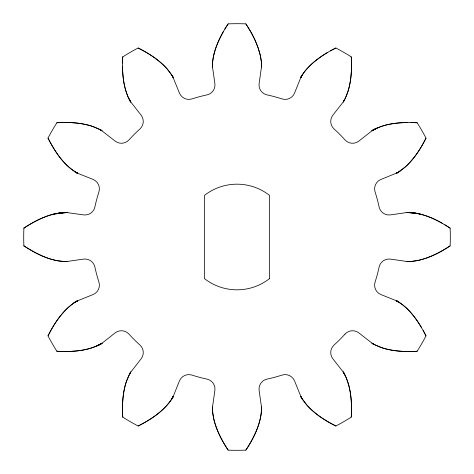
<?xml version="1.0" encoding="UTF-8"?>
<svg xmlns="http://www.w3.org/2000/svg" width="474" height="474" viewBox="0 0 474 474"><rect width="100%" height="100%" fill="white"/><g stroke="black" fill="none" stroke-linecap="round" stroke-linejoin="round"><path stroke-width="0.71" d="M223.248 31.758C217.382 42.524 212.198 54.451 212.512 66.941L214.882 83.531A10.155 10.155 0 0 1 206.931 94.907A145.245 145.245 0 0 0 191.994 98.9A10.155 10.155 0 0 1 179.421 93.034L172.607 76.267L166.984 68.736A65.922 65.922 0 0 0 163.601 65.258C156.136 58.148 147.343 52.537 138.112 47.992A213.306 213.306 0 0 0 122.772 56.868M122.772 417.132A213.306 213.306 0 0 0 138.13 426.002C149.861 420.142 161.178 412.676 169.443 402.337A45.208 45.208 0 0 0 171.025 400.186L173.182 396.519L179.421 380.966A10.155 10.155 0 0 1 191.994 375.094A145.245 145.245 0 0 0 206.925 379.099A10.155 10.155 0 0 1 214.882 390.469L212.512 407.059C212.334 422.695 219.812 437.312 228.136 450.128A213.306 213.306 0 0 0 245.876 450.122C254.188 437.306 261.666 422.69 261.488 407.059L259.118 390.469A10.155 10.155 0 0 1 267.069 379.093A145.245 145.245 0 0 0 282 375.094A10.155 10.155 0 0 1 294.579 380.966L301.393 397.733L307.016 405.264A65.104 65.104 0 0 0 309.563 407.93C317.195 415.431 326.313 421.291 335.888 426.007A213.306 213.306 0 0 0 351.246 417.132C352.069 404.032 351.204 390.517 346.405 378.175A45.208 45.208 0 0 0 345.333 375.728L343.241 372.031L332.89 358.848A10.155 10.155 0 0 1 334.087 345.019A145.245 145.245 0 0 0 345.019 334.093M212.435 409.743L212.512 407.059L212.494 411.355L213.507 417.73A65.122 65.122 0 0 0 214.378 421.315C217.234 431.624 222.205 441.258 228.136 450.128M410.934 122.482L417.144 122.76C401.976 122.085 385.403 122.689 372.031 130.759L358.848 141.11A10.155 10.155 0 0 1 345.019 139.913A145.245 145.245 0 0 0 334.087 128.975A10.155 10.155 0 0 1 332.89 115.152L343.241 101.969C351.204 88.514 352.04 72.113 351.24 56.856A213.306 213.306 0 0 0 335.894 47.998C324.145 53.84 312.828 61.324 304.557 71.663A45.226 45.226 0 0 0 302.975 73.814L300.818 77.481L294.579 93.034A10.155 10.155 0 0 1 282.006 98.906A145.245 145.245 0 0 0 267.069 94.901A10.155 10.155 0 0 1 259.118 83.531L261.488 66.941L261.358 61.555L260.457 56.11L258.146 47.927L254.87 39.792L250.752 31.758L245.864 23.872A213.306 213.306 0 0 0 228.148 23.878L224.794 29.11M122.482 63.066L122.76 56.856C121.966 69.951 122.766 83.495 127.595 95.825A45.202 45.202 0 0 0 128.667 98.272L130.759 101.969L141.11 115.152A10.155 10.155 0 0 1 139.913 128.981A145.245 145.245 0 0 0 128.969 139.907A10.155 10.155 0 0 1 115.152 141.11L100.867 129.995L92.229 126.285A65.898 65.898 0 0 0 87.566 124.964C77.54 122.541 67.118 122.079 56.856 122.76C72.113 121.96 88.514 122.796 101.969 130.759L99.682 129.355M212.5 63.267L212.512 66.941L212.542 62.692A45.214 45.214 0 0 1 212.838 60.032C214.823 46.944 220.902 34.815 228.136 23.872M261.5 410.733L261.488 407.059L261.458 411.308A45.208 45.208 0 0 1 261.162 413.968C259.177 427.056 253.098 439.185 245.864 450.128M212.399 409.844L212.512 407.059M261.601 64.156L261.488 66.941L261.506 62.645L260.493 56.27A65.128 65.128 0 0 0 259.622 52.685C256.766 42.376 251.795 32.742 245.864 23.872M351.24 417.144C351.981 401.922 351.24 385.463 343.241 372.031L345.084 375.207M261.488 66.941L261.565 64.257M129.355 374.318L130.759 372.031C122.796 385.481 121.96 401.887 122.76 417.144C122.055 406.496 122.57 395.671 125.249 385.309A65.104 65.104 0 0 1 126.285 381.771L129.995 373.133L141.11 358.848A10.155 10.155 0 0 0 139.913 345.019A145.245 145.245 0 0 1 128.969 334.093A10.155 10.155 0 0 0 115.152 332.89L101.969 343.241C88.597 351.311 72.024 351.915 56.856 351.24C72.113 352.04 88.514 351.204 101.969 343.241L98.272 345.333M302.649 74.288L300.818 77.481C306.796 66.508 317.248 58.77 327.712 52.377M171.351 399.712L173.182 396.519C165.515 410.146 151.727 419.069 138.112 426.007M344.645 99.682L343.241 101.969L345.398 98.26L347.715 92.229A65.098 65.098 0 0 0 348.751 88.691C351.43 78.328 351.945 67.504 351.24 56.856M56.874 351.234A213.306 213.306 0 0 1 48.01 335.882C54.919 322.255 63.866 308.491 77.481 300.818L93.034 294.579A10.155 10.155 0 0 0 98.906 282.006A145.245 145.245 0 0 1 94.901 267.069A10.155 10.155 0 0 0 83.531 259.118L66.941 261.488C51.322 261.796 36.67 254.028 23.872 245.864C36.688 254.188 51.305 261.666 66.941 261.488L64.742 261.417M47.992 335.888C52.709 326.313 58.569 317.201 66.07 309.563A65.062 65.062 0 0 1 68.736 307.016L73.754 302.957L77.481 300.818L73.754 302.957M417.144 122.766A213.306 213.306 0 0 1 426.007 138.118C421.291 147.687 415.431 156.805 407.93 164.437A65.062 65.062 0 0 1 405.264 166.984L397.733 172.607L380.966 179.421A10.155 10.155 0 0 0 375.094 191.994A145.245 145.245 0 0 1 379.093 206.925A10.155 10.155 0 0 0 390.469 214.882L407.059 212.512C422.678 212.204 437.33 219.972 450.128 228.136A213.306 213.306 0 0 1 450.128 245.864C437.312 254.188 422.695 261.666 407.059 261.488L390.469 259.118A10.155 10.155 0 0 0 379.093 267.069A145.245 145.245 0 0 1 375.094 282.006A10.155 10.155 0 0 0 380.966 294.579L396.519 300.818C410.2 308.367 419.01 322.415 426.007 335.888A213.306 213.306 0 0 1 417.144 351.234M426.007 138.112C419.069 151.727 410.146 165.515 396.519 173.182L400.246 171.043M300.818 77.481L302.098 75.123L300.818 77.481L301.689 75.781M172.311 398.219L173.182 396.519L171.878 398.912L173.182 396.519M129.272 374.389L130.759 372.031M343.241 101.969L344.728 99.611M450.128 245.864C441.258 251.795 431.624 256.766 421.315 259.622A65.157 65.157 0 0 1 417.73 260.493L411.355 261.506L407.059 261.488L411.355 261.506M373.631 129.722L372.031 130.759L375.728 128.667M100.37 344.278L101.969 343.241L98.793 345.084M374.318 129.355L372.031 130.759C382.69 124.247 395.612 122.772 407.871 122.47M99.682 344.645L101.969 343.241L99.653 344.657M374.347 129.343L372.031 130.759L375.207 128.916M376.392 128.359L372.653 130.415L377.209 127.998M97.608 345.641L101.347 343.585L96.791 346.002M75.123 302.098L77.481 300.818L75.01 302.116M398.877 171.902L396.519 173.182L398.99 171.884M330.372 50.86L335.888 47.992M53.378 214.195L66.941 212.512C51.31 212.334 36.682 219.818 23.872 228.136C32.742 222.205 42.376 217.234 52.685 214.378A65.151 65.151 0 0 1 56.27 213.507L65.608 212.393L83.531 214.882A10.155 10.155 0 0 0 94.907 206.931A145.245 145.245 0 0 1 98.9 191.994A10.155 10.155 0 0 0 93.034 179.421L77.481 173.182C63.8 165.633 54.99 151.585 47.992 138.112A213.306 213.306 0 0 1 56.874 122.766M56.11 213.543L66.941 212.512L64.156 212.399M58.835 213.01L66.941 212.512L64.257 212.435M408.967 212.411L407.059 212.512C419.597 212.725 431.494 217.074 442.242 223.248M65.033 261.589L66.941 261.488L61.958 261.393M417.89 213.543L412.445 212.642L407.059 212.512L417.89 213.543L420.622 214.195M64.257 261.565L66.941 261.488L62.692 261.458M61.555 212.642L66.941 212.512L62.645 212.494M409.779 212.441L407.059 212.512L415.165 213.01M64.221 261.559L66.941 261.488L63.267 261.5M410.733 212.5L407.059 212.512L409.743 212.435M411.308 212.542L407.059 212.512L412.925 212.708M412.042 212.607L407.059 212.512L412.445 212.642M409.743 261.565L407.059 261.488L409.844 261.601M61.075 261.293L62.538 261.346M399.712 302.649L396.519 300.818C407.492 306.796 415.23 317.248 421.623 327.712M74.288 171.351L77.481 173.182C63.854 165.515 54.931 151.727 47.992 138.112M374.318 344.645L372.031 343.241C385.481 351.204 401.887 352.04 417.144 351.24C406.496 351.945 395.671 351.43 385.309 348.751A65.122 65.122 0 0 1 381.771 347.715L373.133 344.006L358.848 332.89A10.155 10.155 0 0 0 345.019 334.087M138.112 47.992C151.727 54.931 165.515 63.854 173.182 77.481L171.902 75.123M335.888 426.007C322.273 419.069 308.485 410.146 300.818 396.519L302.098 398.877M396.519 300.818L398.877 302.098L396.519 300.818L398.219 301.689M75.781 172.311L77.481 173.182L75.088 171.878L77.481 173.182M444.89 224.794L450.128 228.136M99.611 129.272L101.969 130.759M372.031 343.241L374.389 344.728M128.916 98.793L130.759 101.969C124.247 91.31 122.772 78.388 122.47 66.129M344.657 374.347L343.241 372.031L344.278 373.631M129.722 100.37L130.759 101.969L129.343 99.653M343.241 372.031L344.645 374.318M129.355 99.682L130.759 101.969M423.14 330.372L426.007 335.888M171.884 75.01L173.182 77.481M300.818 396.519L302.116 398.99M261.559 409.779L261.488 407.059L261.589 408.967M212.411 65.033L212.512 66.941L212.441 64.221M261.488 407.059L261.565 409.743M212.435 64.257L212.512 66.941M23.89 245.864A213.306 213.306 0 0 1 23.89 228.136M269.505 278.635L269.505 195.365A52.821 52.821 0 0 0 204.495 195.365L204.495 278.635A52.821 52.821 0 0 0 269.505 278.635"/></g></svg>
